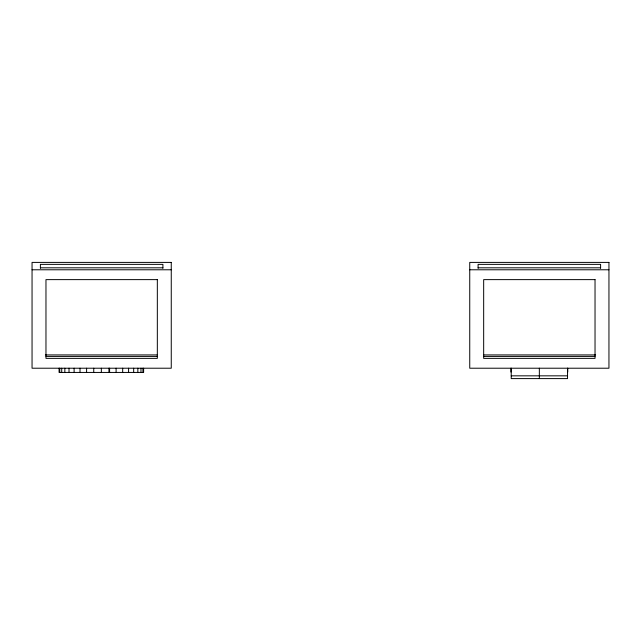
<?xml version="1.0" encoding="UTF-8"?>
<svg xmlns="http://www.w3.org/2000/svg" width="641" height="641" viewBox="0 0 641 641"><rect width="100%" height="100%" fill="white"/><g stroke="black" fill="none" stroke-linecap="round" stroke-linejoin="round"><path stroke-width="0.96" d="M74.108 372.437L74.108 368.214M80.013 372.437L80.013 368.214M86.591 372.437L86.599 368.214M40.399 267.81L162.902 267.81M478.098 267.81L600.601 267.81M32.05 269.781L171.259 269.781M469.741 269.781L608.95 269.781M45.383 354.922L156.925 354.922M484.075 354.922L595.617 354.922M45.968 356.404L157.333 356.404M483.667 356.404L595.032 356.404M511.222 375.834L567.541 375.834M600.601 268.347L600.601 264.364L478.098 264.364L478.098 268.347M567.742 368.214L567.742 372.052M567.541 368.214L567.541 378.599L511.222 378.599L511.222 368.214M539.345 368.214L539.345 378.599M510.941 368.214L510.941 372.052M162.902 268.347L162.902 264.364L40.399 264.364L40.399 268.347M143.616 368.214L143.616 372.437L59.076 372.437L59.076 368.214M142.935 368.214L142.935 372.437M140.972 368.214L140.972 372.437M137.847 368.214L137.847 372.437M133.673 368.214L133.673 372.437M128.577 368.214L128.577 372.437M122.679 368.214L122.679 372.437M116.093 368.214L116.093 372.437M109.603 368.214L109.603 372.437M108.946 368.214L108.946 372.437M101.342 368.214L101.342 372.437M93.746 368.214L93.746 372.437M69.02 368.214L69.02 372.437M64.845 368.214L64.845 372.437M61.72 368.214L61.72 372.437M59.757 368.214L59.757 372.437M171.259 262.401L32.05 262.401L32.05 368.214L171.259 368.214L171.259 262.401M608.95 262.401L469.741 262.401L469.741 368.214L608.95 368.214L608.95 262.401M157.333 279.62L45.968 279.62L45.968 358.367L157.333 358.367L157.333 279.62M595.032 279.62L483.667 279.62L483.667 358.367L595.032 358.367L595.032 279.62"/></g></svg>
